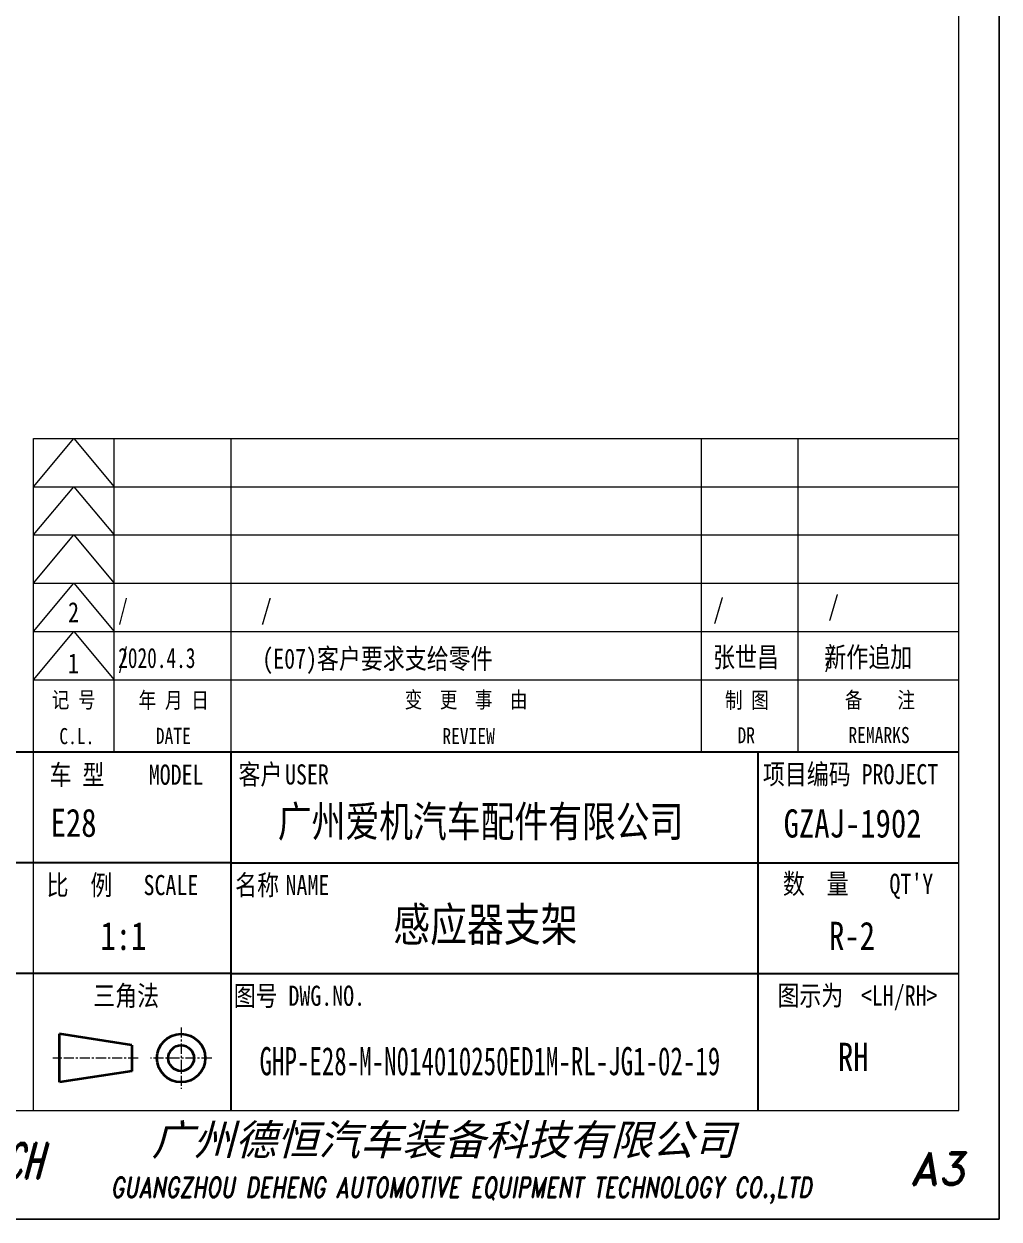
# Model space of a CAD drawing. Header units: millimetres. Extents: x -117902 to -117482, y -76972 to -76378.
# Drawn here: x -117603.4 to -117482.2, y -76972.2 to -76823.7 of the extents above; entities that cross this region are included whole.
import ezdxf
from ezdxf.enums import TextEntityAlignment as Align

# ---------------------------------------------------------------- set-up
doc = ezdxf.new("R2010")
doc.units = ezdxf.units.MM
doc.header["$LTSCALE"] = 0.5
doc.linetypes.add('AM_ISO08W050x2', pattern=[9, 6, -0.75, 1.5, -0.75])
doc.linetypes.add('CENTER', pattern=[2, 1.25, -0.25, 0.25, -0.25])
doc.layers.add('中心线', color=2, linetype='AM_ISO08W050x2', lineweight=18)
doc.layers.add('图框', color=7, linetype='Continuous', lineweight=18)
for name, color, linetype in [('图\\M+19E79\\M+195B6\\M+18E9A', 7, 'Continuous'), ('图号', 7, 'Continuous'), ('图名', 7, 'Continuous'), ('数量', 7, 'Continuous'), ('车型', 7, 'Continuous')]:
    doc.layers.add(name, color=color, linetype=linetype)
doc.layers.add('打印', color=7, linetype='Continuous', lineweight=15, plot=False)
doc.layers.add('打印-禁用', color=7, linetype='Continuous', lineweight=15, plot=False)
doc.styles.add('STYLE1', font='')
doc.styles.add('国标', font='simfang.ttf', dxfattribs={"width": 0.8})
doc.styles.add('标题\\M+18E9A', font='romand.shx', dxfattribs={"oblique": 10, "bigfont": 'bigfont.shx'})
doc.styles.get('STYLE1').set_extended_font_data('SimSun')

# ---------------------------------------------------------------- blocks, each defined once
blk = doc.blocks.new('GZDEH零件A3图框V01版')
at = {"layer": '中心线', "color": 1, "linetype": 'CENTER', "lineweight": 5, "ltscale": 2}
for p, q in [((3175.82, -1822.66), (3175.82, -1830.26)), ((3170.49, -1826.46), (3159.89, -1826.46)), ((3179.62, -1826.46), (3172.02, -1826.46))]:
    blk.add_line(p, q, dxfattribs=at)
at = {"layer": '图\\M+19E79\\M+195B6\\M+18E9A', "color": 7}
blk.add_line((3272.49, -1788.46), (3092.49, -1788.46), dxfattribs=at)
at = {"layer": '图\\M+19E79\\M+195B6\\M+18E9A', "color": 9}
for p, q in [((3272.49, -1788.46), (3092.49, -1788.46)), ((3181.99, -1788.46), (3181.99, -1832.96)), ((3247.49, -1788.46), (3247.49, -1832.96)), ((3181.99, -1802.21), (3092.49, -1802.21)), ((3181.99, -1802.21), (3272.49, -1802.21)), ((3181.99, -1815.96), (3092.49, -1815.96)), ((3181.99, -1815.96), (3272.49, -1815.96))]:
    blk.add_line(p, q, dxfattribs=at)
at = {"layer": '图框', "linetype": 'Continuous'}
for p, q in [((3272.49, -1832.96), (3272.49, -1554.46)), ((3157.49, -1749.46), (3272.49, -1749.46)), ((3157.49, -1832.96), (3157.49, -1749.46)), ((2882.49, -1832.96), (3272.49, -1832.96))]:
    blk.add_line(p, q, dxfattribs=at)
at = {"layer": '图框', "color": 9}
for p, q in [((3157.49, -1755.46), (3162.49, -1749.46)), ((3162.49, -1749.46), (3167.49, -1755.46)), ((3167.49, -1788.46), (3167.49, -1749.46)), ((3240.49, -1788.46), (3240.49, -1749.46)), ((3252.49, -1749.46), (3252.49, -1788.46)), ((3157.49, -1755.46), (3272.49, -1755.46)), ((3157.49, -1761.46), (3162.49, -1755.46)), ((3162.49, -1755.46), (3167.49, -1761.46)), ((3157.49, -1761.46), (3272.49, -1761.46)), ((3157.49, -1767.46), (3162.49, -1761.46)), ((3162.49, -1761.46), (3167.49, -1767.46)), ((3157.49, -1767.46), (3272.49, -1767.46)), ((3157.49, -1773.46), (3162.49, -1767.46)), ((3162.49, -1767.46), (3167.49, -1773.46)), ((3157.49, -1773.46), (3272.49, -1773.46)), ((3157.49, -1779.46), (3162.49, -1773.46)), ((3162.49, -1773.46), (3167.49, -1779.46)), ((3157.49, -1779.46), (3272.49, -1779.46))]:
    blk.add_line(p, q, dxfattribs=at)
at = {"layer": '图框', "color": 9, "linetype": 'Continuous'}
blk.add_line((3181.99, -1749.46), (3181.99, -1832.96), dxfattribs=at)
at = {"layer": '图框', "color": 2, "linetype": 'ByBlock', "lineweight": 35}
for p, q in [((3169.69, -1824.86), (3160.69, -1823.46)), ((3160.69, -1829.46), (3160.69, -1823.46)), ((3169.69, -1824.86), (3169.69, -1828.06)), ((3169.69, -1828.06), (3160.69, -1829.46))]:
    blk.add_line(p, q, dxfattribs=at)
for radius in [3, 1.6]:
    blk.add_circle((3175.82, -1826.46), radius, dxfattribs=at)
at = {"layer": '打印-禁用', "linetype": 'Continuous'}
for p, q in [((3277.49, -1846.46), (3277.49, -1549.46)), ((2857.49, -1846.46), (3277.49, -1846.46))]:
    blk.add_line(p, q, dxfattribs=at)
at = {"layer": '图\\M+19E79\\M+195B6\\M+18E9A', "color": 9, "style": '国标', "width": 0.8}
for s, p in [('车 型', (3162.87, -1791.2)), ('MODEL', (3175.2, -1791.24))]:
    blk.add_text(s, height=2.5, dxfattribs=at).set_placement(p, align=Align.MIDDLE)
for s, p in [('客户', (3185.68, -1792.46)), ('USER', (3191.46, -1792.46))]:
    blk.add_text(s, height=2.5, dxfattribs=at).set_placement(p, align=Align.CENTER)
for s, p in [('项目编码 PROJECT', (3248.13, -1792.43)), ('比  例\u3000', (3159.1, -1806.21)), ('SCALE', (3171.15, -1806.21)), ('名称\u3000', (3182.54, -1806.21)), ('NAME', (3188.8, -1806.21)), ('数  量', (3250.61, -1806.05)), ("QT'Y ", (3263.86, -1806.05)), ('三角法', (3164.9, -1819.96)), ('图号', (3182.36, -1819.96)), ('DWG.NO.', (3189.16, -1819.96)), ('图示为', (3249.94, -1819.93)), ('<LH/RH>', (3260.31, -1819.93))]:
    blk.add_text(s, height=2.5, dxfattribs=at).set_placement(p)
at = {"layer": '图\\M+19E79\\M+195B6\\M+18E9A', "color": 7, "lineweight": -3, "style": 'STYLE1', "oblique": 15}
blk.add_text('广州德恒汽车装备科技有限公司', height=3.8, dxfattribs=at).set_placement((3172.16, -1838.51))
at = {"layer": '图\\M+19E79\\M+195B6\\M+18E9A', "color": 7, "style": '标题\\M+18E9A'}
for s, height, oblique, width, p in [('DEH-TECH', 4.4, 15, 0.6, (3149.16, -1839.21)), ('GUANGZHOU DEHENG AUTOMOTIVE EQUIPMENT TECHNOLOGY CO.,LTD ', 2.5, 10, 0.75, (3211.26, -1842.9))]:
    blk.add_text(s, height=height, dxfattribs=dict(at, oblique=oblique, width=width)).set_placement(p, align=Align.MIDDLE)
at = {"layer": '图\\M+19E79\\M+195B6\\M+18E9A', "color": 7, "style": '标题\\M+18E9A', "oblique": 10}
blk.add_text('A3', height=4, dxfattribs=at).set_placement((3269.91, -1840.2), align=Align.MIDDLE)
at = {"layer": '图框', "color": 9, "style": '国标', "width": 0.8}
for s, p in [('记 号', (3162.47, -1782.94)), ('年 月 日', (3174.9, -1782.98)), ('变  更  事  由', (3211.24, -1782.93)), ('C.L.', (3162.86, -1787.45)), ('DATE', (3174.85, -1787.42)), ('REVIEW', (3211.55, -1787.45))]:
    blk.add_text(s, height=2, dxfattribs=at).set_placement(p, align=Align.CENTER)
for s, p in [('制 图', (3246.15, -1781.95)), ('备    注', (3262.68, -1781.92)), ('DR', (3246.06, -1786.34)), ('REMARKS', (3262.57, -1786.32))]:
    blk.add_text(s, height=2, dxfattribs=at).set_placement(p, align=Align.MIDDLE)
blk = doc.blocks.new('DEH A3')
at = {"layer": '图框'}
blk.add_blockref('GZDEH零件A3图框V01版', (-2857.49, 1846.46), dxfattribs=at)

msp = doc.modelspace()

# ---------------------------------------------------------------- linework, layer by layer
at = {"layer": '打印'}
msp.add_lwpolyline([(-117902.23, -76675.247), (-117482.23, -76675.247), (-117482.23, -76972.247), (-117902.23, -76972.247)], close=True, dxfattribs=at)

# ---------------------------------------------------------------- block references
at = {"layer": '图框'}
msp.add_blockref('DEH A3', (-117902.23, -76972.247), dxfattribs=at)

# ---------------------------------------------------------------- texts
at = {"layer": '图\\M+19E79\\M+195B6\\M+18E9A', "color": 3, "style": '国标'}
for s, height, width, p in [('/', 2.5, 0.8, (-117503.485, -76897.305)), ('2', 2.5, 0.8, (-117597.952, -76898.091)), ('/', 2.5, 0.705904, (-117591.72, -76897.775)), ('/', 2.5, 0.8, (-117573.985, -76897.775)), ('/', 2.5, 0.8, (-117517.78, -76897.676)), ('1', 2.5, 0.8, (-117597.963, -76904.451)), ('1', 2.5, 0.8, (-117597.963, -76904.451)), ('/', 2.5, 0.705904, (-117591.72, -76903.775)), ('2020.4.3', 2.5, 0.705904, (-117591.72, -76903.775)), ('(E07)客户要求支给零件', 2.5, 0.8, (-117573.813, -76903.86)), ('张世昌', 2.5, 0.8, (-117517.78, -76903.676)), ('/', 2.5, 0.8, (-117503.948, -76903.665)), ('新作追加', 2.5, 0.8, (-117503.948, -76903.665)), ('广州爱机汽车配件有限公司', 3.85, 0.8, (-117571.885, -76924.766)), ('GZAJ-1902', 3.5, 0.8, (-117509.013, -76924.837)), ('1:1', 3.5, 0.8, (-117593.929, -76938.814))]:
    msp.add_text(s, height=height, dxfattribs=dict(at, width=width)).set_placement(p)
at = {"layer": '图\\M+19E79\\M+195B6\\M+18E9A', "color": 3, "style": '国标', "width": 0.8}
msp.add_text('RH', height=3.5, dxfattribs=at).set_placement((-117500.358, -76953.831), align=Align.CENTER)
at = {"layer": '图号', "color": 3, "style": '国标', "width": 0.65}
msp.add_text('GHP-E28-M-N014010250ED1M-RL-JG1-02-19', height=3.5, dxfattribs=at).set_placement((-117574.15, -76954.374))
at = {"layer": '图名', "color": 3, "style": '国标', "width": 0.8}
msp.add_text('感应器支架', height=4.2, dxfattribs=at).set_placement((-117546.078, -76937.733), align=Align.CENTER)
at = {"layer": '数量', "color": 3, "style": '国标', "width": 0.8}
msp.add_text('R-2', height=3.5, dxfattribs=at).set_placement((-117500.512, -76938.799), align=Align.CENTER)
at = {"layer": '车型', "color": 3, "style": '国标', "width": 0.8}
msp.add_text('E28', height=3.5, dxfattribs=at).set_placement((-117600.125, -76924.751))

doc.saveas('drawing.dxf')
